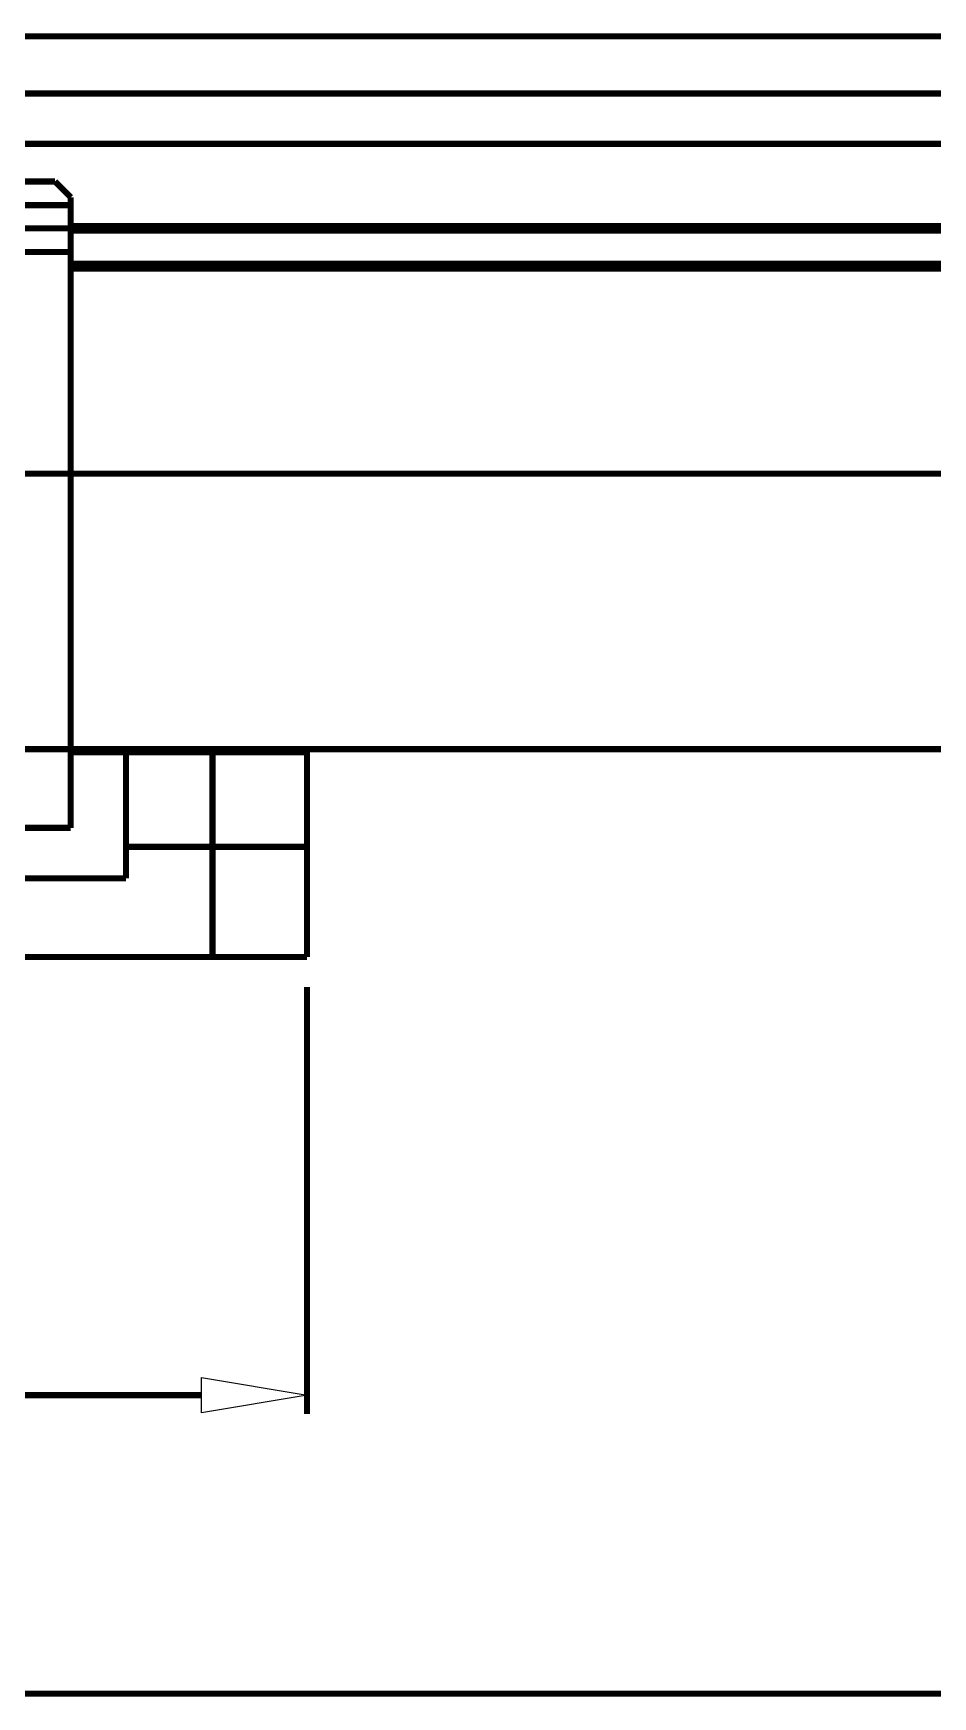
# Model space of a CAD drawing. Extents: x 0.54 to 10.46, y 0.74 to 7.76.
# Drawn here: x 2.581 to 2.988, y 4.187 to 4.941 of the extents above; entities that cross this region are included whole.
import ezdxf

# ---------------------------------------------------------------- set-up
doc = ezdxf.new("R2010")
doc.units = 0
doc.layers.get('0').update_dxf_attribs({"linetype": 'CONTINUOUS'})

msp = doc.modelspace()

# ---------------------------------------------------------------- linework, layer by layer
at = {"color": 0, "const_width": 0.00278}
for points in [[(8.33886, 4.93935), (1.04047, 4.93935)], [(8.33886, 4.91357), (1.04047, 4.91357)], [(2.59065, 4.87358), (2.46582, 4.87358)], [(2.59065, 4.87358), (2.59115, 4.8731), (2.5925, 4.87169), (2.59478, 4.86947), (2.59782, 4.86643)], [(2.59776, 4.8629), (2.46582, 4.8629)], [(2.59776, 4.8629), (2.59776, 4.86643)], [(2.59776, 4.85238), (2.59776, 4.8629)], [(2.59776, 4.85238), (2.46582, 4.85238)], [(2.59776, 4.84164), (2.59776, 4.85238)], [(7.61589, 4.85129), (2.59776, 4.85129)], [(2.59776, 4.84164), (2.46582, 4.84164)], [(2.59776, 4.74126), (2.59776, 4.84169)], [(2.59776, 4.83561), (7.61594, 4.83561)], [(2.59776, 4.74126), (2.46582, 4.74126)], [(2.59776, 4.61501), (2.59776, 4.74126)], [(1.35938, 4.61643), (8.33892, 4.61643)], [(2.59776, 4.61501), (2.59776, 4.58078)], [(2.67626, 4.61501), (2.59776, 4.61501)], [(2.62278, 4.61496), (2.62278, 4.57221)], [(2.662, 4.61496), (2.62278, 4.61496)], [(2.662, 4.61496), (2.662, 4.57221)], [(2.70481, 4.61496), (2.662, 4.61496)], [(2.67626, 4.61501), (2.67626, 4.61496)], [(2.70481, 4.57221), (2.70481, 4.61496)], [(2.59776, 4.58078), (2.57101, 4.58078)], [(2.62278, 4.57221), (2.662, 4.57221)], [(2.62278, 4.57221), (2.62278, 4.55794)], [(2.662, 4.57221), (2.70481, 4.57221)], [(2.662, 4.57221), (2.662, 4.52225)], [(2.70481, 4.52225), (2.70481, 4.57221)], [(2.12337, 4.55794), (2.62278, 4.55794)], [(2.08415, 4.52225), (2.662, 4.52225)], [(2.662, 4.52225), (2.70481, 4.52225)]]:
    msp.add_lwpolyline(points, dxfattribs=at)
at = {"color": 250, "const_width": 0.00278}
for points in [[(8.33886, 4.91347), (1.04047, 4.91347)], [(8.33886, 4.89068), (1.04047, 4.89068)], [(2.59776, 4.85346), (7.61594, 4.85346)], [(2.59776, 4.83632), (7.61594, 4.83632)], [(2.59776, 4.83415), (7.61594, 4.83415)], [(2.59776, 4.74126), (8.33886, 4.74126)]]:
    msp.add_lwpolyline(points, dxfattribs=at)
at = {"color": 0, "const_width": 0.00278}
for points in [[(2.70481, 4.52225), (2.70481, 4.52225)], [(2.70481, 4.32383), (2.70481, 4.32383)]]:
    msp.add_lwpolyline(points, close=True, dxfattribs=at)
at = {"color": 9, "const_width": 0.00278}
for points in [[(2.70481, 4.50863), (2.70481, 4.31532)], [(2.08908, 4.32383), (2.65707, 4.32383)], [(1.00499, 4.18858), (9.22928, 4.18858)]]:
    msp.add_lwpolyline(points, dxfattribs=at)
at = {"color": 9}
msp.add_lwpolyline([(2.65707, 4.33176), (2.70481, 4.32383), (2.65707, 4.31586), (2.65707, 4.33176)], close=True, dxfattribs=at)

doc.saveas('drawing.dxf')
